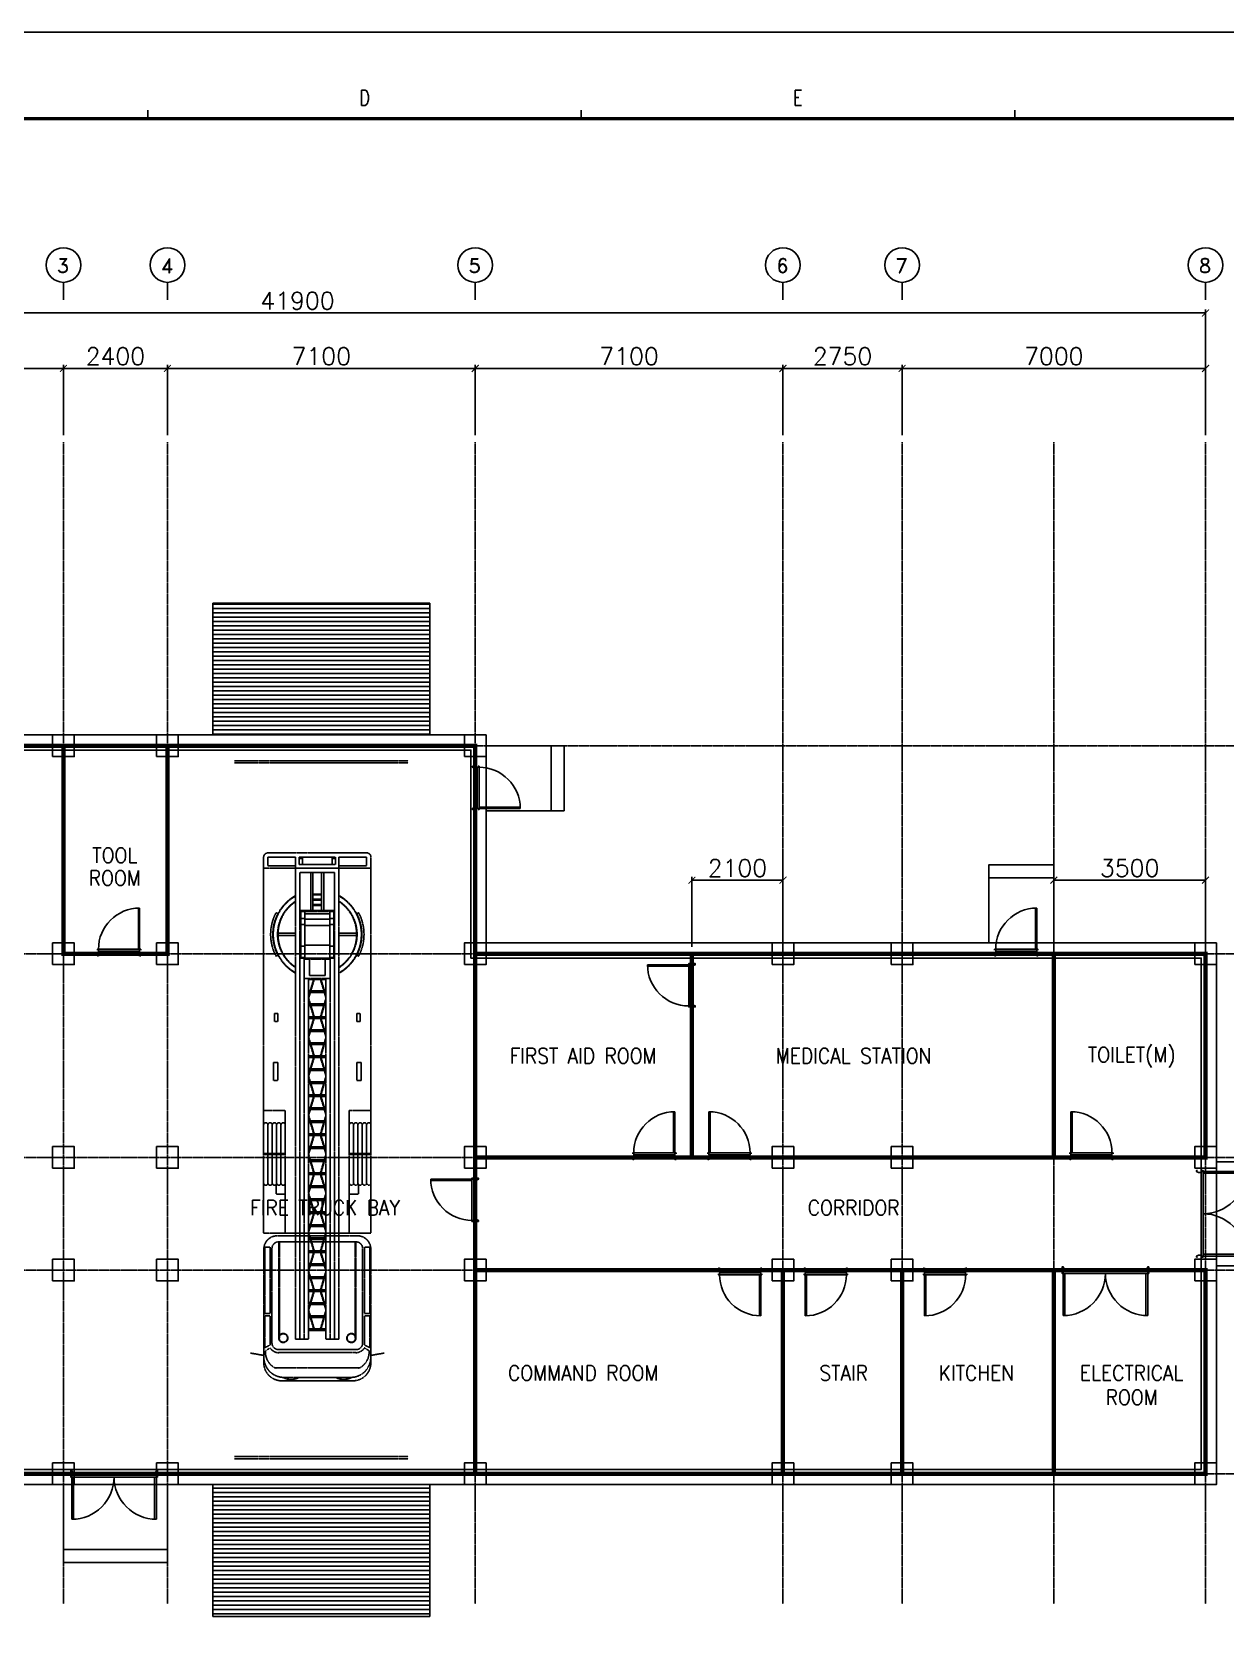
# Model space of a CAD drawing. Header units: millimetres. Extents: x -232466 to 860779, y -177975 to 311634.
# Drawn here: x 28290 to 55837, y 259723 to 296645 of the extents above; entities that cross this region are included whole.
import ezdxf
from ezdxf.enums import TextEntityAlignment as Align

# ---------------------------------------------------------------- set-up
doc = ezdxf.new("R2010")
doc.units = ezdxf.units.MM
for name, pattern in [('AXES', [50.8, 31.75, -6.35, 6.35, -6.35]), ('CENTER', [2, 1.25, -0.25, 0.25, -0.25]), ('HID', [2.3, 1.5, -0.8])]:
    doc.linetypes.add(name, pattern=pattern)
doc.layers.add('0 외형선', color=3, linetype='Continuous', lineweight=25)
for name, color, linetype in [('4ELE', 4, 'Continuous'), ('aux', 8, 'Continuous'), ('Center Line', 1, 'CENTER'), ('COL', 2, 'Continuous'), ('dim', 7, 'Continuous'), ('DOOR', 4, 'Continuous'), ('G', 3, 'Continuous'), ('hat', 8, 'Continuous'), ('stair', 4, 'Continuous'), ('SYM', 7, 'Continuous'), ('TITLEBOX', 7, 'Continuous')]:
    doc.layers.add(name, color=color, linetype=linetype)
doc.styles.add('ROMAND', font='romand')
doc.styles.add('RomanS', font='romans.shx')
doc.styles.add('TBOX', font='romans.shx')
doc.dimstyles.new('HYUNDAI', dxfattribs={"dimscale": 120, "dimtxt": 3, "dimasz": 3, "dimexe": 1, "dimexo": 2, "dimgap": 1, "dimtad": 1, "dimdec": 0, "dimdsep": 46, "dimtxsty": 'RomanS', "dimcen": 0, "dimclrd": 256, "dimclre": 256, "dimclrt": 3, "dimadec": 0, "dimazin": 0, "dimtfac": 1, "dimtdec": 0, "dimtix": 1, "dimtmove": 2, "dimatfit": 3, "dimfxl": 1, "dimtvp": 1, "dimtolj": 1, "dimarcsym": 0})

# ---------------------------------------------------------------- blocks, each defined once
blk = doc.blocks.new('_ArchTick')
at = {"color": 0, "linetype": 'ByBlock', "const_width": 0.15}
blk.add_lwpolyline([(-0.5, -0.5), (0.5, 0.5)], dxfattribs=at)
blk = doc.blocks.new('*D13')
at = {"layer": 'Defpoints', "color": 0}
for p in [(55365, 290162), (13465, 287184), (55365, 287184)]:
    blk.add_point(p, dxfattribs=at)
at = {"layer": 'dim', "lineweight": -2}
for p, q in [((13465, 287344), (13465, 290242)), ((55365, 287344), (55365, 290242)), ((13465, 290162), (55365, 290162))]:
    blk.add_line(p, q, dxfattribs=at)
at = {"layer": 'dim', "lineweight": -2, "xscale": 160, "yscale": 160, "zscale": 160, "rotation": 180}
blk.add_blockref('_ArchTick', (13465, 290162), dxfattribs=at)
at = {"layer": 'dim', "lineweight": -2, "xscale": 160, "yscale": 160, "zscale": 160}
blk.add_blockref('_ArchTick', (55365, 290162), dxfattribs=at)
at = {"layer": 'dim', "color": 0, "insert": (34415, 290442), "char_height": 400, "attachment_point": 5, "style": 'RomanS', "bg_fill": 3, "box_fill_scale": 1.1, "bg_fill_color": 257, "bg_fill_transparency": 0}
blk.add_mtext('\\A1;41900', dxfattribs=at)
blk = doc.blocks.new('*D14')
at = {"layer": 'Defpoints', "color": 0}
for p in [(29015, 288882), (21915, 287184), (29015, 287184)]:
    blk.add_point(p, dxfattribs=at)
at = {"layer": 'dim', "lineweight": -2}
for p, q in [((21915, 287344), (21915, 288962)), ((21915, 288882), (29015, 288882)), ((29015, 287344), (29015, 288962))]:
    blk.add_line(p, q, dxfattribs=at)
at = {"layer": 'dim', "lineweight": -2, "xscale": 160, "yscale": 160, "zscale": 160, "rotation": 180}
blk.add_blockref('_ArchTick', (21915, 288882), dxfattribs=at)
at = {"layer": 'dim', "lineweight": -2, "xscale": 160, "yscale": 160, "zscale": 160}
blk.add_blockref('_ArchTick', (29015, 288882), dxfattribs=at)
at = {"layer": 'dim', "color": 0, "insert": (25465, 289162), "char_height": 400, "attachment_point": 5, "style": 'RomanS', "bg_fill": 3, "box_fill_scale": 1.1, "bg_fill_color": 257, "bg_fill_transparency": 0}
blk.add_mtext('\\A1;7100', dxfattribs=at)
blk = doc.blocks.new('*D15')
at = {"layer": 'Defpoints', "color": 0}
for p in [(31415, 288882), (29015, 287184), (31415, 287184)]:
    blk.add_point(p, dxfattribs=at)
at = {"layer": 'dim', "lineweight": -2}
for p, q in [((29015, 287344), (29015, 288962)), ((29015, 288882), (31415, 288882)), ((31415, 287344), (31415, 288962))]:
    blk.add_line(p, q, dxfattribs=at)
at = {"layer": 'dim', "lineweight": -2, "xscale": 160, "yscale": 160, "zscale": 160, "rotation": 180}
blk.add_blockref('_ArchTick', (29015, 288882), dxfattribs=at)
at = {"layer": 'dim', "lineweight": -2, "xscale": 160, "yscale": 160, "zscale": 160}
blk.add_blockref('_ArchTick', (31415, 288882), dxfattribs=at)
at = {"layer": 'dim', "color": 0, "insert": (30215, 289162), "char_height": 400, "attachment_point": 5, "style": 'RomanS', "bg_fill": 3, "box_fill_scale": 1.1, "bg_fill_color": 257, "bg_fill_transparency": 0}
blk.add_mtext('\\A1;2400', dxfattribs=at)
blk = doc.blocks.new('*D16')
at = {"layer": 'Defpoints', "color": 0}
for p in [(38515, 288882), (31415, 287184), (38515, 287184)]:
    blk.add_point(p, dxfattribs=at)
at = {"layer": 'dim', "lineweight": -2}
for p, q in [((31415, 287344), (31415, 288962)), ((31415, 288882), (38515, 288882)), ((38515, 287344), (38515, 288962))]:
    blk.add_line(p, q, dxfattribs=at)
at = {"layer": 'dim', "lineweight": -2, "xscale": 160, "yscale": 160, "zscale": 160, "rotation": 180}
blk.add_blockref('_ArchTick', (31415, 288882), dxfattribs=at)
at = {"layer": 'dim', "lineweight": -2, "xscale": 160, "yscale": 160, "zscale": 160}
blk.add_blockref('_ArchTick', (38515, 288882), dxfattribs=at)
at = {"layer": 'dim', "color": 0, "insert": (34965, 289162), "char_height": 400, "attachment_point": 5, "style": 'RomanS', "bg_fill": 3, "box_fill_scale": 1.1, "bg_fill_color": 257, "bg_fill_transparency": 0}
blk.add_mtext('\\A1;7100', dxfattribs=at)
blk = doc.blocks.new('*D17')
at = {"layer": 'Defpoints', "color": 0}
for p in [(45615, 288882), (38515, 287184), (45615, 287184)]:
    blk.add_point(p, dxfattribs=at)
at = {"layer": 'dim', "lineweight": -2}
for p, q in [((38515, 287344), (38515, 288962)), ((38515, 288882), (45615, 288882)), ((45615, 287344), (45615, 288962))]:
    blk.add_line(p, q, dxfattribs=at)
at = {"layer": 'dim', "lineweight": -2, "xscale": 160, "yscale": 160, "zscale": 160, "rotation": 180}
blk.add_blockref('_ArchTick', (38515, 288882), dxfattribs=at)
at = {"layer": 'dim', "lineweight": -2, "xscale": 160, "yscale": 160, "zscale": 160}
blk.add_blockref('_ArchTick', (45615, 288882), dxfattribs=at)
at = {"layer": 'dim', "color": 0, "insert": (42065, 289162), "char_height": 400, "attachment_point": 5, "style": 'RomanS', "bg_fill": 3, "box_fill_scale": 1.1, "bg_fill_color": 257, "bg_fill_transparency": 0}
blk.add_mtext('\\A1;7100', dxfattribs=at)
blk = doc.blocks.new('*D18')
at = {"layer": 'Defpoints', "color": 0}
for p in [(48365, 288882), (45615, 287184), (48365, 287184)]:
    blk.add_point(p, dxfattribs=at)
at = {"layer": 'dim', "lineweight": -2}
for p, q in [((45615, 287344), (45615, 288962)), ((45615, 288882), (48365, 288882)), ((48365, 287344), (48365, 288962))]:
    blk.add_line(p, q, dxfattribs=at)
at = {"layer": 'dim', "lineweight": -2, "xscale": 160, "yscale": 160, "zscale": 160, "rotation": 180}
blk.add_blockref('_ArchTick', (45615, 288882), dxfattribs=at)
at = {"layer": 'dim', "lineweight": -2, "xscale": 160, "yscale": 160, "zscale": 160}
blk.add_blockref('_ArchTick', (48365, 288882), dxfattribs=at)
at = {"layer": 'dim', "color": 0, "insert": (46990, 289162), "char_height": 400, "attachment_point": 5, "style": 'RomanS', "bg_fill": 3, "box_fill_scale": 1.1, "bg_fill_color": 257, "bg_fill_transparency": 0}
blk.add_mtext('\\A1;2750', dxfattribs=at)
blk = doc.blocks.new('*D19')
at = {"layer": 'Defpoints', "color": 0}
for p in [(55365, 288882), (48365, 287184), (55365, 287184)]:
    blk.add_point(p, dxfattribs=at)
at = {"layer": 'dim', "lineweight": -2}
for p, q in [((48365, 287344), (48365, 288962)), ((48365, 288882), (55365, 288882)), ((55365, 287344), (55365, 288962))]:
    blk.add_line(p, q, dxfattribs=at)
at = {"layer": 'dim', "lineweight": -2, "xscale": 160, "yscale": 160, "zscale": 160, "rotation": 180}
blk.add_blockref('_ArchTick', (48365, 288882), dxfattribs=at)
at = {"layer": 'dim', "lineweight": -2, "xscale": 160, "yscale": 160, "zscale": 160}
blk.add_blockref('_ArchTick', (55365, 288882), dxfattribs=at)
at = {"layer": 'dim', "color": 0, "insert": (51865, 289162), "char_height": 400, "attachment_point": 5, "style": 'RomanS', "bg_fill": 3, "box_fill_scale": 1.1, "bg_fill_color": 257, "bg_fill_transparency": 0}
blk.add_mtext('\\A1;7000', dxfattribs=at)
blk = doc.blocks.new('fire fighting car plan')
at = {"layer": 'aux', "linetype": 'HID'}
for p, q in [((232, 11856), (2186, 11856)), ((388, 12154), (2030, 12154)), ((440, 12077), (1978, 12077)), ((-25, 11568), (-336, 11514)), ((-24, 11741), (-24, 9117)), ((123, 11395), (15, 11460)), ((2104, 11503), (314, 11503)), ((2295, 11395), (2404, 11460)), ((2443, 11741), (2443, 9117)), ((2443, 11568), (2753, 11514)), ((1, 10658), (1, 11387)), ((1, 11387), (119, 11330)), ((119, 11330), (119, 10658)), ((163, 11280), (163, 9101)), ((318, 11434), (2100, 11434)), ((319, 11167), (319, 8946)), ((339, 11167), (339, 8946)), ((1009, 11193), (709, 11193)), ((709, 321), (709, 11193)), ((809, 421), (809, 11193)), ((909, 2403), (909, 11193)), ((1009, 2873), (1009, 11193)), ((1409, 2873), (1409, 11193)), ((1709, 11193), (1409, 11193)), ((1509, 2403), (1509, 11193)), ((1609, 421), (1609, 11193)), ((1709, 321), (1709, 11193)), ((2080, 11167), (2080, 8946)), ((2100, 11167), (2100, 8946)), ((2255, 11280), (2255, 9101)), ((2417, 11387), (2299, 11330)), ((2299, 11330), (2299, 10658)), ((2417, 10658), (2417, 11387)), ((1409, 10993), (1009, 10993)), ((1409, 10953), (1009, 10953)), ((1009, 10523), (1139, 10953)), ((1009, 10575), (1123, 10953)), ((1409, 10523), (1279, 10953)), ((1409, 10575), (1295, 10953)), ((119, 10658), (1, 10658)), ((1, 9067), (1, 10599)), ((1, 10599), (119, 10599)), ((119, 10599), (119, 9067)), ((1409, 10693), (1009, 10693)), ((1409, 10653), (1009, 10653)), ((1139, 10093), (1009, 10523)), ((1123, 10093), (1009, 10471)), ((1409, 10393), (1009, 10393)), ((1409, 10353), (1009, 10353)), ((1279, 10093), (1409, 10523)), ((1295, 10093), (1409, 10471)), ((2299, 10658), (2417, 10658)), ((2299, 10599), (2299, 9067)), ((2417, 10599), (2299, 10599)), ((2417, 9067), (2417, 10599)), ((1409, 10093), (1009, 10093)), ((1409, 10053), (1009, 10053)), ((1009, 9623), (1139, 10053)), ((1009, 9675), (1123, 10053)), ((1409, 9623), (1279, 10053)), ((1409, 9675), (1295, 10053)), ((1409, 9793), (1009, 9793)), ((1409, 9753), (1009, 9753)), ((1139, 9193), (1009, 9623)), ((1279, 9193), (1409, 9623)), ((1123, 9193), (1009, 9571)), ((1409, 9493), (1009, 9493)), ((1409, 9453), (1009, 9453)), ((1295, 9193), (1409, 9571)), ((119, 9067), (1, 9067)), ((318, 8946), (2100, 8946)), ((1409, 9193), (1009, 9193)), ((1409, 9153), (1009, 9153)), ((1009, 8723), (1139, 9153)), ((1009, 8775), (1123, 9153)), ((1409, 8893), (1009, 8893)), ((1409, 8723), (1279, 9153)), ((1409, 8775), (1295, 9153)), ((2299, 9067), (2417, 9067)), ((-29, 8745), (-29, 71)), ((-29, 8745), (2448, 8745)), ((285, 8808), (2133, 8808)), ((471, 8745), (471, 5919)), ((1409, 8853), (1009, 8853)), ((1139, 8293), (1009, 8723)), ((1123, 8293), (1009, 8671)), ((1409, 8593), (1009, 8593)), ((1409, 8553), (1009, 8553)), ((1279, 8293), (1409, 8723)), ((1295, 8293), (1409, 8671)), ((1948, 8745), (1948, 5919)), ((2448, 8745), (2448, 71)), ((1409, 8293), (1009, 8293)), ((1409, 8253), (1009, 8253)), ((1009, 7875), (1123, 8253)), ((1009, 7823), (1139, 8253)), ((1409, 7823), (1279, 8253)), ((1409, 7875), (1295, 8253)), ((259, 7623), (259, 7847)), ((259, 7847), (471, 7847)), ((1409, 7993), (1009, 7993)), ((1409, 7953), (1009, 7953)), ((1139, 7393), (1009, 7823)), ((1123, 7393), (1009, 7771)), ((1279, 7393), (1409, 7823)), ((1295, 7393), (1409, 7771)), ((2159, 7847), (1948, 7847)), ((2159, 7623), (2159, 7847)), ((71, 7591), (71, 6249)), ((171, 7591), (171, 6249)), ((271, 7591), (271, 6249)), ((371, 7591), (371, 6249)), ((1409, 7693), (1009, 7693)), ((1409, 7653), (1009, 7653)), ((1409, 7393), (1009, 7393)), ((2048, 7591), (2048, 6249)), ((2148, 7591), (2148, 6249)), ((2248, 7591), (2248, 6249)), ((2348, 7591), (2348, 6249)), ((1409, 7353), (1009, 7353)), ((1009, 6975), (1123, 7353)), ((1009, 6923), (1139, 7353)), ((1409, 7093), (1009, 7093)), ((1409, 7053), (1009, 7053)), ((1409, 6923), (1279, 7353)), ((1409, 6975), (1295, 7353)), ((471, 6935), (-29, 6935)), ((471, 6905), (-29, 6905)), ((1139, 6493), (1009, 6923)), ((1123, 6493), (1009, 6871)), ((1409, 6793), (1009, 6793)), ((1409, 6753), (1009, 6753)), ((1279, 6493), (1409, 6923)), ((1295, 6493), (1409, 6871)), ((1948, 6935), (2448, 6935)), ((1948, 6905), (2448, 6905)), ((1409, 6493), (1009, 6493)), ((1409, 6453), (1009, 6453)), ((1009, 6023), (1139, 6453)), ((1009, 6075), (1123, 6453)), ((1409, 6023), (1279, 6453)), ((1409, 6075), (1295, 6453)), ((471, 5919), (-29, 5919)), ((1409, 6193), (1009, 6193)), ((1409, 6153), (1009, 6153)), ((1139, 5593), (1009, 6023)), ((1123, 5593), (1009, 5971)), ((1279, 5593), (1409, 6023)), ((1295, 5593), (1409, 5971)), ((1948, 5919), (2448, 5919)), ((1409, 5893), (1009, 5893)), ((1409, 5853), (1009, 5853)), ((1409, 5593), (1009, 5593)), ((1009, 5123), (1139, 5553)), ((1009, 5175), (1123, 5553)), ((1409, 5553), (1009, 5553)), ((1409, 5123), (1279, 5553)), ((1409, 5175), (1295, 5553)), ((296, 5225), (201, 5225)), ((201, 5225), (201, 4807)), ((296, 4807), (296, 5225)), ((1409, 5293), (1009, 5293)), ((1409, 5253), (1009, 5253)), ((2122, 5225), (2217, 5225)), ((2122, 4807), (2122, 5225)), ((2217, 5225), (2217, 4807)), ((201, 4807), (296, 4807)), ((1139, 4693), (1009, 5123)), ((1123, 4693), (1009, 5071)), ((1409, 4993), (1009, 4993)), ((1409, 4953), (1009, 4953)), ((1279, 4693), (1409, 5123)), ((1295, 4693), (1409, 5071)), ((2217, 4807), (2122, 4807)), ((1409, 4693), (1009, 4693)), ((1009, 4275), (1123, 4653)), ((1009, 4223), (1139, 4653)), ((1409, 4653), (1009, 4653)), ((1409, 4223), (1279, 4653)), ((1409, 4275), (1295, 4653)), ((1409, 4393), (1009, 4393)), ((1409, 4353), (1009, 4353)), ((1139, 3793), (1009, 4223)), ((1123, 3793), (1009, 4171)), ((1409, 4093), (1009, 4093)), ((1279, 3793), (1409, 4223)), ((1295, 3793), (1409, 4171)), ((296, 3859), (220, 3859)), ((220, 3859), (220, 3679)), ((296, 3679), (296, 3859)), ((1409, 4053), (1009, 4053)), ((1409, 3793), (1009, 3793)), ((1009, 3323), (1139, 3753)), ((1009, 3375), (1123, 3753)), ((1409, 3753), (1009, 3753)), ((1409, 3323), (1279, 3753)), ((1409, 3375), (1295, 3753)), ((2122, 3859), (2198, 3859)), ((2122, 3679), (2122, 3859)), ((2198, 3859), (2198, 3679)), ((220, 3679), (296, 3679)), ((1409, 3493), (1009, 3493)), ((1409, 3453), (1009, 3453)), ((1139, 2893), (1009, 3323)), ((1279, 2893), (1409, 3323)), ((2198, 3679), (2122, 3679)), ((1123, 2893), (1009, 3271)), ((1409, 3193), (1009, 3193)), ((1409, 3153), (1009, 3153)), ((1295, 2893), (1409, 3271)), ((1509, 2873), (909, 2873)), ((1409, 2893), (1009, 2893)), ((1389, 2803), (1029, 2803)), ((1029, 2403), (1029, 2803)), ((1389, 2403), (1389, 2803)), ((255, 2353), (299, 2330)), ((1609, 2403), (809, 2403)), ((829, 1323), (829, 2383)), ((919, 2383), (829, 2383)), ((1509, 2423), (909, 2423)), ((919, 1323), (919, 2403)), ((1499, 1323), (1499, 2403)), ((1589, 2383), (1499, 2383)), ((1589, 1323), (1589, 2383)), ((2163, 2353), (2119, 2330)), ((709, 1878), (302, 1878)), ((919, 2123), (829, 2123)), ((1499, 2103), (919, 2103)), ((1589, 2123), (1499, 2123)), ((2116, 1878), (1709, 1878)), ((709, 1828), (302, 1828)), ((919, 1626), (829, 1626)), ((919, 1483), (829, 1483)), ((1499, 1646), (919, 1646)), ((1499, 1503), (919, 1503)), ((1589, 1626), (1499, 1626)), ((1589, 1483), (1499, 1483)), ((2116, 1828), (1709, 1828)), ((255, 1353), (299, 1376)), ((1609, 1303), (809, 1303)), ((1589, 1323), (829, 1323)), ((1499, 1379), (919, 1379)), ((1059, 421), (1059, 1303)), ((1109, 421), (1109, 1303)), ((1309, 1183), (1109, 1183)), ((1309, 1163), (1109, 1163)), ((1309, 421), (1309, 1303)), ((1359, 421), (1359, 1303)), ((2163, 1353), (2119, 1376)), ((1309, 1063), (1109, 1063)), ((1309, 1043), (1109, 1043)), ((1309, 943), (1109, 943)), ((1309, 923), (1109, 923)), ((809, 421), (1609, 421)), ((-29, 321), (2448, 321)), ((71, 271), (71, 71)), ((71, 271), (709, 271)), ((71, 71), (709, 71)), ((709, 71), (709, 321)), ((789, 71), (789, 241)), ((789, 241), (1629, 241)), ((869, 98), (789, 98)), ((789, 71), (1629, 71)), ((869, 71), (869, 241)), ((1549, 71), (1549, 241)), ((1629, 98), (1549, 98)), ((1629, 71), (1629, 241)), ((1709, 71), (1709, 321)), ((1709, 271), (2348, 271)), ((1709, 71), (2348, 71)), ((2348, 271), (2348, 71)), ((71, -29), (2348, -29))]:
    blk.add_line(p, q, dxfattribs=at)
for centre, radius in [((425, 11167), 106), ((425, 11167), 96.2), ((1993, 11167), 106), ((1993, 11167), 96.2)]:
    blk.add_circle(centre, radius, dxfattribs=at)
for centre, radius, start, end in [((388, 11741), 413, 90, 180), ((440, 11612), 464, 90, 180), ((422, 11494), 408, 117.6368, 184.7722), ((284, 11708), 155, 98.5774, 122.7904), ((601, 11727), 396, 62.1521, 118.0605), ((1817, 11727), 396, 61.9395, 117.8479), ((1978, 11612), 464, 0, 90), ((2030, 11741), 413, 0, 90), ((2134, 11708), 155, 57.2096, 81.4226), ((1997, 11494), 408, 355.2278, 62.3632), ((318, 11280), 226, 90, 149.2925), ((2100, 11280), 226, 30.7075, 90), ((318, 11280), 155, 90, 180), ((2100, 11280), 155, 0, 90), ((285, 9117), 310, 180, 270), ((318, 9101), 155, 180, 270), ((2100, 9101), 155, 270, 0), ((2133, 9117), 310, 270, 0), ((21, 7591), 50, 0, 180), ((121, 7591), 50, 0, 180), ((221, 7591), 50, 0, 180), ((321, 7591), 50, 0, 180), ((421, 7591), 50, 0, 180), ((1998, 7591), 50, 0, 180), ((2098, 7591), 50, 0, 180), ((2198, 7591), 50, 0, 180), ((2298, 7591), 50, 0, 180), ((2398, 7591), 50, 0, 180), ((21, 6249), 50, 180, 0), ((121, 6249), 50, 180, 0), ((221, 6249), 50, 180, 0), ((321, 6249), 50, 180, 0), ((421, 6249), 50, 180, 0), ((1998, 6249), 50, 180, 0), ((2098, 6249), 50, 180, 0), ((2198, 6249), 50, 180, 0), ((2298, 6249), 50, 180, 0), ((2398, 6249), 50, 180, 0), ((1209, 1853), 1027, 119.1291, 240.8709), ((1209, 1853), 1017, 119.4435, 240.5565), ((1209, 1853), 917, 123.0357, 236.9643), ((1209, 1853), 907, 123.4473, 236.5527), ((1209, 1853), 1027, 299.1291, 60.8709), ((1209, 1853), 1017, 299.4435, 60.5565), ((1209, 1853), 917, 303.0357, 56.9643), ((1209, 1853), 907, 303.4473, 56.5527), ((1209, 1853), 1077, 152.3426, 207.6574), ((1209, 1853), 1077, 332.3426, 27.6574), ((71, 71), 100, 180, 270), ((2348, 71), 100, 270, 0)]:
    blk.add_arc(centre, radius, start, end, dxfattribs=at)
blk = doc.blocks.new('D2000')
at = {"color": 8}
for p, q in [((-45, -45), (-45, -1955)), ((0, -1935), (0, -65))]:
    blk.add_line(p, q, dxfattribs=at)
for points in [[(-25, 0), (0, 0), (0, -25), (-45, -25), (-45, -45), (-105, -45), (-150, -25), (-150, 0), (-130, 0)], [(975, -25), (0, -25), (0, -65), (975, -65), (975, -25)], [(-25, -2000), (0, -2000), (0, -1975), (-45, -1975), (-45, -1955), (-105, -1955), (-150, -1975), (-150, -2000), (-130, -2000)], [(975, -1975), (0, -1975), (0, -1935), (975, -1935), (975, -1975)]]:
    blk.add_lwpolyline(points)
at = {"ltscale": 0.2}
for centre, start, end in [((0, -25), 270, 0), ((0, -1975), 0, 90)]:
    blk.add_arc(centre, 975, start, end, dxfattribs=at)
blk = doc.blocks.new('SD1')
at = {"color": 8}
for p, q in [((-55, 200), (-975, 200)), ((-955, 155), (-45, 155))]:
    blk.add_line(p, q, dxfattribs=at)
for points in [[(-25, 1150), (-25, 200), (-55, 200), (-55, 1150)], [(-1000, 180), (-1000, 200), (-975, 200), (-975, 155), (-955, 155), (-955, 95), (-975, 50), (-1000, 50), (-1000, 70)], [(0, 180), (0, 200), (-25, 200), (-25, 155), (-45, 155), (-45, 95), (-25, 50), (0, 50), (0, 70)]]:
    blk.add_lwpolyline(points)
blk.add_arc((-25, 200), 950, 90, 180)
blk = doc.blocks.new('주열')
at = {"layer": 'SYM'}
blk.add_line((0, 600), (0, 0), dxfattribs=at)
blk.add_circle((0, 1200), 600, dxfattribs=at)
blk = doc.blocks.new('*D100')
at = {"layer": 'Defpoints', "color": 0}
for p in [(45615, 277072), (43515, 275374), (45615, 275374)]:
    blk.add_point(p, dxfattribs=at)
at = {"layer": 'dim', "lineweight": -2}
for p, q in [((43515, 275534), (43515, 277152)), ((43515, 277072), (45615, 277072)), ((45615, 275534), (45615, 277152))]:
    blk.add_line(p, q, dxfattribs=at)
at = {"layer": 'dim', "lineweight": -2, "xscale": 160, "yscale": 160, "zscale": 160, "rotation": 180}
blk.add_blockref('_ArchTick', (43515, 277072), dxfattribs=at)
at = {"layer": 'dim', "lineweight": -2, "xscale": 160, "yscale": 160, "zscale": 160}
blk.add_blockref('_ArchTick', (45615, 277072), dxfattribs=at)
at = {"layer": 'dim', "color": 0, "insert": (44565, 277352), "char_height": 400, "attachment_point": 5, "style": 'RomanS', "bg_fill": 3, "box_fill_scale": 1.1, "bg_fill_color": 257, "bg_fill_transparency": 0}
blk.add_mtext('\\A1;2100', dxfattribs=at)
blk = doc.blocks.new('*D101')
at = {"layer": 'Defpoints', "color": 0}
for p in [(55365, 277072), (51865, 275374), (55365, 275374)]:
    blk.add_point(p, dxfattribs=at)
at = {"layer": 'dim', "lineweight": -2}
for p, q in [((51865, 275534), (51865, 277152)), ((51865, 277072), (55365, 277072)), ((55365, 275534), (55365, 277152))]:
    blk.add_line(p, q, dxfattribs=at)
at = {"layer": 'dim', "lineweight": -2, "xscale": 160, "yscale": 160, "zscale": 160, "rotation": 180}
blk.add_blockref('_ArchTick', (51865, 277072), dxfattribs=at)
at = {"layer": 'dim', "lineweight": -2, "xscale": 160, "yscale": 160, "zscale": 160}
blk.add_blockref('_ArchTick', (55365, 277072), dxfattribs=at)
at = {"layer": 'dim', "color": 0, "insert": (53615, 277352), "char_height": 400, "attachment_point": 5, "style": 'RomanS', "bg_fill": 3, "box_fill_scale": 1.1, "bg_fill_color": 257, "bg_fill_transparency": 0}
blk.add_mtext('\\A1;3500', dxfattribs=at)

msp = doc.modelspace()

# ---------------------------------------------------------------- hatches: boundary and pattern name
at = {"layer": 'hat'}
h = msp.add_hatch(dxfattribs=at)
h.set_pattern_fill('_USER', color=256, scale=100, style=0, pattern_type=0)
h.set_pattern_definition([(0, (-3244.25, 220943.68), (0, 100), [])])
h.paths.add_polyline_path([(37465.2, 283463.9), (37465.2, 280423.9), (32465.2, 280423.9), (32465.2, 283463.9)])
h = msp.add_hatch(dxfattribs=at)
h.set_pattern_fill('_USER', color=256, scale=100, style=0, pattern_type=0)
h.set_pattern_definition([(0, (-3244.25, 216143.68), (0, 100), [])])
h.paths.add_polyline_path([(37465.2, 260083.9), (37465.2, 263123.9), (32465.2, 263123.9), (32465.2, 260083.9)])

# ---------------------------------------------------------------- linework, layer by layer
at = {"layer": '0 외형선', "linetype": 'Continuous'}
for points in [[(13215.2, 263123.9), (55615.2, 263123.9), (55615.2, 275623.9), (38765.2, 275623.9), (38765.2, 280423.9), (21665.2, 280423.9), (21665.2, 275623.9), (13215.2, 275623.9)], [(13565.2, 263473.9), (55265.2, 263473.9), (55265.2, 275273.9), (38415.2, 275273.9), (38415.2, 280073.9), (22015.2, 280073.9), (22015.2, 275273.9), (13565.2, 275273.9)]]:
    msp.add_lwpolyline(points, close=True, dxfattribs=at)
at = {"layer": '0 외형선', "linetype": 'Continuous', "const_width": 100}
for points in [[(21910.1, 280173.9), (38515.2, 280173.9), (38515.2, 263373.9), (21910.1, 263373.9)], [(29015.2, 280173.9), (31415.2, 280173.9), (31415.2, 275373.9), (29015.2, 275373.9)], [(38515.2, 275373.9), (43515.2, 275373.9), (43515.2, 270673.9), (38515.2, 270673.9)], [(43515.2, 275373.9), (51865.2, 275373.9), (51865.2, 270673.9), (43515.2, 270673.9)], [(51865.2, 275373.9), (55365.2, 275373.9), (55365.2, 270673.9), (51865.2, 270673.9)], [(38515.2, 268073.9), (45612.8, 268073.9), (45612.8, 263373.9), (38515.2, 263373.9)], [(45615.2, 268073.9), (48362.8, 268073.9), (48362.8, 263373.9), (45615.2, 263373.9)], [(48365.2, 268073.9), (51865.2, 268073.9), (51865.2, 263373.9), (48365.2, 263373.9)], [(51865.2, 268073.9), (55365.2, 268073.9), (55365.2, 263373.9), (51865.2, 263373.9)]]:
    msp.add_lwpolyline(points, close=True, dxfattribs=at)
at = {"layer": '4ELE'}
for p, q in [((40265.2, 280173.9), (40265.2, 278673.9)), ((51865.2, 277123.9), (50365.2, 277123.9)), ((29015.2, 261623.9), (31415.2, 261623.9))]:
    msp.add_line(p, q, dxfattribs=at)
for points in [[(38765.2, 280173.9), (40565.2, 280173.9), (40565.2, 278673.9), (38765.2, 278673.9)], [(51865.2, 275623.9), (51865.2, 277423.9), (50365.2, 277423.9), (50365.2, 275623.9)], [(55615.2, 268398.9), (55615.2, 268173.9), (57415.2, 268173.9), (57415.2, 270573.9), (55615.2, 270573.9), (55615.2, 270348.9)], [(29240.2, 263123.9), (29015.2, 263123.9), (29015.2, 261323.9), (31415.2, 261323.9), (31415.2, 263123.9), (31190.2, 263123.9)]]:
    msp.add_lwpolyline(points, dxfattribs=at)
at = {"layer": 'Center Line', "linetype": 'AXES'}
for p, q in [((8896.6, 280173.9), (58882.2, 280173.9)), ((8896.6, 275373.9), (58882.2, 275373.9)), ((8896.6, 270673.9), (58882.2, 270673.9)), ((8896.6, 268073.9), (58882.2, 268073.9)), ((8896.6, 263373.9), (58882.2, 263373.9))]:
    msp.add_line(p, q, dxfattribs=at)
at = {"layer": 'COL'}
for points in [[(28765.2, 279923.9), (28765.2, 280423.9), (29265.2, 280423.9), (29265.2, 279923.9)], [(31165.2, 279923.9), (31165.2, 280423.9), (31665.2, 280423.9), (31665.2, 279923.9)], [(38265.2, 279923.9), (38265.2, 280423.9), (38765.2, 280423.9), (38765.2, 279923.9)], [(28765.2, 275123.9), (28765.2, 275623.9), (29265.2, 275623.9), (29265.2, 275123.9)], [(31165.2, 275123.9), (31165.2, 275623.9), (31665.2, 275623.9), (31665.2, 275123.9)], [(38265.2, 275123.9), (38265.2, 275623.9), (38765.2, 275623.9), (38765.2, 275123.9)], [(45365.2, 275123.9), (45365.2, 275623.9), (45865.2, 275623.9), (45865.2, 275123.9)], [(48115.2, 275123.9), (48115.2, 275623.9), (48615.2, 275623.9), (48615.2, 275123.9)], [(55115.2, 275123.9), (55115.2, 275623.9), (55615.2, 275623.9), (55615.2, 275123.9)], [(28765.2, 270423.9), (28765.2, 270923.9), (29265.2, 270923.9), (29265.2, 270423.9)], [(31165.2, 270423.9), (31165.2, 270923.9), (31665.2, 270923.9), (31665.2, 270423.9)], [(38265.2, 270423.9), (38265.2, 270923.9), (38765.2, 270923.9), (38765.2, 270423.9)], [(45365.2, 270423.9), (45365.2, 270923.9), (45865.2, 270923.9), (45865.2, 270423.9)], [(48115.2, 270423.9), (48115.2, 270923.9), (48615.2, 270923.9), (48615.2, 270423.9)], [(55115.2, 270423.9), (55115.2, 270923.9), (55615.2, 270923.9), (55615.2, 270423.9)], [(28765.2, 267823.9), (28765.2, 268323.9), (29265.2, 268323.9), (29265.2, 267823.9)], [(31165.2, 267823.9), (31165.2, 268323.9), (31665.2, 268323.9), (31665.2, 267823.9)], [(38265.2, 267823.9), (38265.2, 268323.9), (38765.2, 268323.9), (38765.2, 267823.9)], [(45365.2, 267823.9), (45365.2, 268323.9), (45865.2, 268323.9), (45865.2, 267823.9)], [(48115.2, 267823.9), (48115.2, 268323.9), (48615.2, 268323.9), (48615.2, 267823.9)], [(55115.2, 267823.9), (55115.2, 268323.9), (55615.2, 268323.9), (55615.2, 267823.9)], [(28765.2, 263123.9), (28765.2, 263623.9), (29265.2, 263623.9), (29265.2, 263123.9)], [(31165.2, 263123.9), (31165.2, 263623.9), (31665.2, 263623.9), (31665.2, 263123.9)], [(38265.2, 263123.9), (38265.2, 263623.9), (38765.2, 263623.9), (38765.2, 263123.9)], [(45365.2, 263123.9), (45365.2, 263623.9), (45865.2, 263623.9), (45865.2, 263123.9)], [(48115.2, 263123.9), (48115.2, 263623.9), (48615.2, 263623.9), (48615.2, 263123.9)], [(55115.2, 263123.9), (55115.2, 263623.9), (55615.2, 263623.9), (55615.2, 263123.9)]]:
    msp.add_lwpolyline(points, close=True, dxfattribs=at)
at = {"layer": 'DOOR', "linetype": 'HID'}
for p, q in [((32965.2, 279827.9), (36965.2, 279827.9)), ((32965.2, 279778), (36965.2, 279778)), ((32965.2, 263769.9), (36965.2, 263769.9)), ((32965.2, 263719.9), (36965.2, 263719.9))]:
    msp.add_line(p, q, dxfattribs=at)
at = {"layer": 'stair'}
for points in [[(32465.2, 280423.9), (32465.2, 283463.9), (37465.2, 283463.9), (37465.2, 280423.9)], [(32465.2, 263123.9), (32465.2, 260083.9), (37465.2, 260083.9), (37465.2, 263123.9)]]:
    msp.add_lwpolyline(points, dxfattribs=at)
at = {"layer": 'TITLEBOX', "color": 4, "linetype": 'Continuous'}
for p, q in [((30963.2, 294645.3), (30963.2, 294845.3)), ((30963.2, 294645.3), (30963.2, 294845.3)), ((40963.2, 294645.3), (40963.2, 294845.3)), ((40963.2, 294645.3), (40963.2, 294845.3)), ((50963.2, 294645.3), (50963.2, 294845.3)), ((50963.2, 294645.3), (50963.2, 294845.3))]:
    msp.add_line(p, q, dxfattribs=at)
at = {"layer": 'TITLEBOX', "color": 7}
msp.add_lwpolyline([(-986.8, 296645.3), (83113.2, 296645.3), (83113.2, 237245.3), (-986.8, 237245.3)], close=True, dxfattribs=at)
at = {"layer": 'TITLEBOX', "color": 4, "const_width": 70}
msp.add_lwpolyline([(1013.2, 294645.3), (81039.2, 294645.3), (81039.2, 239553.9), (1013.2, 239553.9)], close=True, dxfattribs=at)

# ---------------------------------------------------------------- block references
at = {"layer": 'aux', "rotation": 180}
msp.add_blockref('fire fighting car plan', (36081.8, 277673.8), dxfattribs=at)
at = {"layer": 'DOOR'}
for p, rotation in [((38404.7, 278701.6), 270.0000000000002), ((43640.2, 275146.6), 90.0000000000002), ((38640.2, 270196.6), 90.0000000000002), ((46103.3, 268168.9), 180), ((48855.6, 268168.9), 180)]:
    msp.add_blockref('SD1', p, dxfattribs=dict(at, rotation=rotation))
for p in [(30798.5, 275278.9), (51498.5, 275278.9), (43148.5, 270578.9)]:
    msp.add_blockref('SD1', p, dxfattribs=at)
at = {"layer": 'DOOR', "xscale": -1}
for p in [(43881.8, 270578.9), (52231.8, 270578.9)]:
    msp.add_blockref('SD1', p, dxfattribs=at)
for name, p, rotation in [('D2000', (55310.2, 268373.9), 179.9999999999997), ('SD1', (45127.1, 268168.9), 180), ('D2000', (52055.5, 267998.9), 89.99999999999977), ('D2000', (29184.1, 263298.9), 89.9999999999998)]:
    msp.add_blockref(name, p, dxfattribs=dict(at, rotation=rotation))

# ---------------------------------------------------------------- texts
at = {"layer": 'G', "color": 3, "style": 'RomanS', "width": 0.9}
for s, p in [('TOOL', (30201.1, 277646.8)), ('ROOM', (30201.1, 277120.9)), ('TOILET(M)', (53662.5, 273019.3)), ('FIRST AID ROOM', (41007, 273019.3)), ('MEDICAL STATION', (47247.1, 273019.3)), ('FIRE TRUCK BAY', (35053.9, 269513.6)), ('CORRIDOR', (47247.1, 269513.6)), ('COMMAND ROOM', (41007, 265699.4)), ('STAIR', (47017, 265699.4)), ('KITCHEN', (50079.7, 265699.4)), ('ELECTRICAL', (53662.5, 265699.4)), ('ROOM', (53662.5, 265138.5))]:
    msp.add_text(s, height=350, dxfattribs=at).set_placement(p, align=Align.MIDDLE)
at = {"layer": 'SYM', "style": 'ROMAND'}
for s, p in [('3', (28859.6, 291084.1)), ('4', (31259.6, 291084.1)), ('5', (38359.6, 291084.1)), ('6', (45459.6, 291084.1)), ('7', (48209.6, 291084.1)), ('8', (55209.6, 291084.1))]:
    msp.add_text(s, height=336.4, dxfattribs=at).set_placement(p)
at = {"layer": 'TITLEBOX', "color": 4, "linetype": 'Continuous', "style": 'TBOX', "width": 0.75}
for s, p in [('D', (35850.2, 294951.9)), ('E', (45850.2, 294951.9))]:
    msp.add_text(s, height=350, dxfattribs=at).set_placement(p)

# ---------------------------------------------------------------- next in the draw order: dimensions: what is measured, and where the dimension line sits
at = {"layer": 'dim'}
dim = msp.add_linear_dim(base=(55365.2, 290161.5), p1=(13465.2, 287183.6), p2=(55365.2, 287183.6), dimstyle='HYUNDAI', override={"dimscale": 80, "dimtxt": 5, "dimasz": 2, "dimpost": '\\X', "dimblk1": 'ArchTick', "dimblk2": 'ArchTick', "dimsah": 1, "dimclrt": 0, "dimtfill": 1}, dxfattribs=at)
dim.commit()
dim.dimension.update_dxf_attribs({"geometry": '*D13', "text_midpoint": (34415.2, 290441.5)})

# ---------------------------------------------------------------- next in the draw order: linework, layer by layer
at = {"layer": 'Center Line', "linetype": 'AXES'}
for p, q in [((29015.2, 287183.6), (29015.2, 260373.9)), ((31415.2, 287183.6), (31415.2, 260373.9)), ((38515.2, 287183.6), (38515.2, 260373.9)), ((45615.2, 287183.6), (45615.2, 260373.9)), ((48365.2, 287183.6), (48365.2, 260373.9)), ((55365.2, 287183.6), (55365.2, 260373.9))]:
    msp.add_line(p, q, dxfattribs=at)

# ---------------------------------------------------------------- next in the draw order: block references
at = {"layer": 'SYM', "xscale": -0.6666666666666666, "yscale": 0.6666666666666666, "zscale": 0.6666666666666666, "rotation": 359.9999999999999}
for p in [(29015.2, 290468.3), (31415.2, 290468.3), (38515.2, 290468.3), (45615.2, 290468.3), (48365.2, 290468.3), (55365.2, 290468.3)]:
    msp.add_blockref('주열', p, dxfattribs=at)

# ---------------------------------------------------------------- next in the draw order: dimensions: what is measured, and where the dimension line sits
at = {"layer": 'dim'}
for base, p1, p2, picture, middle in [((29015.2, 288881.9), (21915.2, 287183.6), (29015.2, 287183.6), '*D14', (25465.2, 289161.9)), ((45615.2, 277072.3), (43515.2, 275373.9), (45615.2, 275373.9), '*D100', (44565.2, 277352.3))]:
    dim = msp.add_linear_dim(base=base, p1=p1, p2=p2, dimstyle='HYUNDAI', override={"dimscale": 80, "dimtxt": 5, "dimasz": 2, "dimpost": '\\X', "dimblk1": 'ArchTick', "dimblk2": 'ArchTick', "dimsah": 1, "dimclrt": 0, "dimtfill": 1}, dxfattribs=at)
    dim.commit()
    dim.dimension.update_dxf_attribs({"geometry": picture, "text_midpoint": middle})

# ---------------------------------------------------------------- next in the draw order: dimensions: what is measured, and where the dimension line sits
dim = msp.add_linear_dim(base=(31415.2, 288881.9), p1=(29015.2, 287183.6), p2=(31415.2, 287183.6), dimstyle='HYUNDAI', override={"dimscale": 80, "dimtxt": 5, "dimasz": 2, "dimpost": '\\X', "dimblk1": 'ArchTick', "dimblk2": 'ArchTick', "dimsah": 1, "dimclrt": 0, "dimtfill": 1}, dxfattribs=at)
dim.commit()
dim.dimension.update_dxf_attribs({"geometry": '*D15', "text_midpoint": (30215.2, 289161.9)})

# ---------------------------------------------------------------- next in the draw order: dimensions: what is measured, and where the dimension line sits
dim = msp.add_linear_dim(base=(38515.2, 288881.9), p1=(31415.2, 287183.6), p2=(38515.2, 287183.6), dimstyle='HYUNDAI', override={"dimscale": 80, "dimtxt": 5, "dimasz": 2, "dimpost": '\\X', "dimblk1": 'ArchTick', "dimblk2": 'ArchTick', "dimsah": 1, "dimclrt": 0, "dimtfill": 1}, dxfattribs=at)
dim.commit()
dim.dimension.update_dxf_attribs({"geometry": '*D16', "text_midpoint": (34965.2, 289161.9)})

# ---------------------------------------------------------------- next in the draw order: dimensions: what is measured, and where the dimension line sits
dim = msp.add_linear_dim(base=(45615.2, 288881.9), p1=(38515.2, 287183.6), p2=(45615.2, 287183.6), dimstyle='HYUNDAI', override={"dimscale": 80, "dimtxt": 5, "dimasz": 2, "dimpost": '\\X', "dimblk1": 'ArchTick', "dimblk2": 'ArchTick', "dimsah": 1, "dimclrt": 0, "dimtfill": 1}, dxfattribs=at)
dim.commit()
dim.dimension.update_dxf_attribs({"geometry": '*D17', "text_midpoint": (42065.2, 289161.9)})

# ---------------------------------------------------------------- next in the draw order: dimensions: what is measured, and where the dimension line sits
dim = msp.add_linear_dim(base=(48365.2, 288881.9), p1=(45615.2, 287183.6), p2=(48365.2, 287183.6), dimstyle='HYUNDAI', override={"dimscale": 80, "dimtxt": 5, "dimasz": 2, "dimpost": '\\X', "dimblk1": 'ArchTick', "dimblk2": 'ArchTick', "dimsah": 1, "dimclrt": 0, "dimtfill": 1}, dxfattribs=at)
dim.commit()
dim.dimension.update_dxf_attribs({"geometry": '*D18', "text_midpoint": (46990.2, 289161.9)})

# ---------------------------------------------------------------- next in the draw order: dimensions: what is measured, and where the dimension line sits
dim = msp.add_linear_dim(base=(55365.2, 288881.9), p1=(48365.2, 287183.6), p2=(55365.2, 287183.6), dimstyle='HYUNDAI', override={"dimscale": 80, "dimtxt": 5, "dimasz": 2, "dimpost": '\\X', "dimblk1": 'ArchTick', "dimblk2": 'ArchTick', "dimsah": 1, "dimclrt": 0, "dimtfill": 1}, dxfattribs=at)
dim.commit()
dim.dimension.update_dxf_attribs({"geometry": '*D19', "text_midpoint": (51865.2, 289161.9)})

# ---------------------------------------------------------------- next in the draw order: linework, layer by layer
at = {"layer": 'Center Line', "linetype": 'AXES'}
msp.add_line((51865.2, 287183.6), (51865.2, 260373.9), dxfattribs=at)

# ---------------------------------------------------------------- next in the draw order: dimensions: what is measured, and where the dimension line sits
at = {"layer": 'dim'}
dim = msp.add_linear_dim(base=(55365.2, 277072.3), p1=(51865.2, 275373.9), p2=(55365.2, 275373.9), dimstyle='HYUNDAI', override={"dimscale": 80, "dimtxt": 5, "dimasz": 2, "dimpost": '\\X', "dimblk1": 'ArchTick', "dimblk2": 'ArchTick', "dimsah": 1, "dimclrt": 0, "dimtfill": 1}, dxfattribs=at)
dim.commit()
dim.dimension.update_dxf_attribs({"geometry": '*D101', "text_midpoint": (53615.2, 277352.3)})

doc.saveas('drawing.dxf')
